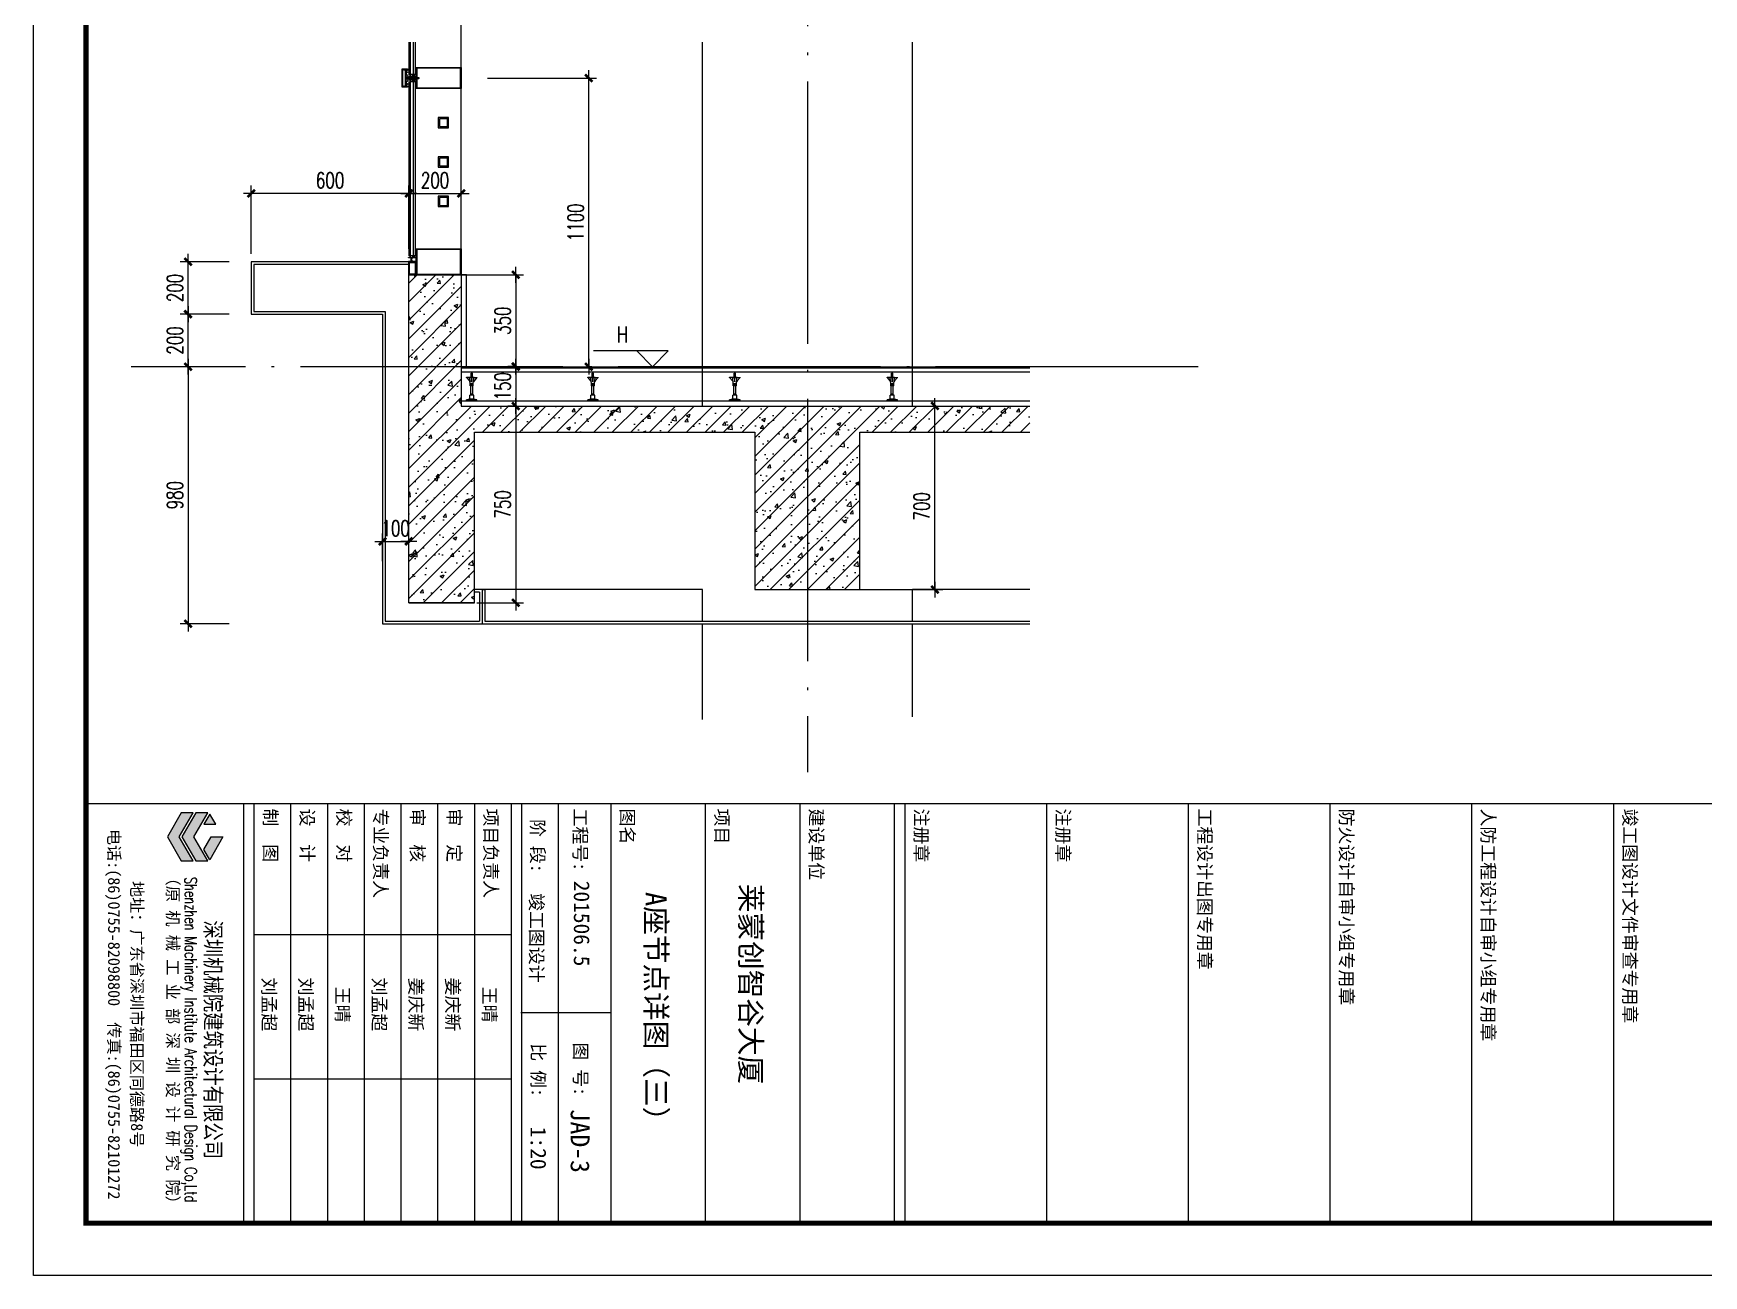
# Model space of a CAD drawing. Extents: x 1980812 to 2578970, y -669191 to 284498.
# Drawn here: x 2387331 to 2393695, y -408322 to -403587 of the extents above; entities that cross this region are included whole.
import ezdxf
from ezdxf.enums import TextEntityAlignment as Align

# ---------------------------------------------------------------- set-up
doc = ezdxf.new("R2010")
doc.units = 0
doc.header["$LTSCALE"] = 1000
doc.header["$MEASUREMENT"] = 0
for name, pattern in [('CENTER', [2, 1.25, -0.25, 0.25, -0.25]), ('DOTE', [2.42, 2, -0.2, 0.02, -0.2]), ('HIDDEN', [0.375, 0.25, -0.125]), ('HIDDEN2', [0.1875, 0.125, -0.0625])]:
    doc.linetypes.add(name, pattern=pattern)
for name, color, linetype in [('A-SECT-MBND-FINE', 252, 'Continuous'), ('A-SECT-MCUT', 1, 'Continuous'), ('A-SECT-MCUT-FINE', 137, 'Continuous'), ('DIM_ELEV', 3, 'Continuous'), ('dote', 1, 'DOTE'), ('SF', 1, 'Continuous'), ('TEXT', 7, 'Continuous'), ('TK', 1, 'Continuous'), ('WALL', 4, 'Continuous'), ('WINDOW', 2, 'Continuous'), ('可见看线', 63, 'Continuous'), ('建筑辅助线', 231, 'Continuous'), ('柱墙填充', 181, 'Continuous'), ('栏杆', 143, 'Continuous'), ('详细标注', 231, 'Continuous'), ('铝板', 31, 'Continuous'), ('面层', 31, 'Continuous')]:
    doc.layers.add(name, color=color, linetype=linetype)
doc.styles.add('DIM_FONT', font='SIMPLEX', dxfattribs={"width": 0.7, "bigfont": 'GBCBIG'})
doc.styles.add('FSJ-SHX', font='txtw.shx', dxfattribs={"width": 0.75, "bigfont": 'hztxtw.shx'})
doc.styles.add('HEITI', font='simplex.shx', dxfattribs={"width": 0.6, "bigfont": 'hztxt.shx'})
doc.styles.add('ROMANS', font='simplex_.ttf', dxfattribs={"width": 0.8, "height": 500})
doc.styles.add('SONGTI', font='NSimSun.ttf', dxfattribs={"width": 1.1})
doc.dimstyles.new('DIMN20', dxfattribs={"dimscale": 0.2, "dimtxt": 300, "dimasz": 1, "dimexe": 150, "dimexo": 0, "dimgap": 100, "dimtad": 1, "dimdec": 0, "dimzin": 0, "dimdsep": 46, "dimtxsty": 'DIM_FONT', "dimblk1": '_DIMX', "dimblk2": '_DIMX', "dimsah": 1, "dimcen": 0.09, "dimclrd": 256, "dimclre": 256, "dimclrt": 7, "dimadec": 0, "dimazin": 0, "dimtfac": 1, "dimtdec": 0, "dimtix": 1, "dimtmove": 2, "dimatfit": 3, "dimldrblk": '_DIMX', "dimfxl": 150, "dimtolj": 1, "dimtzin": 0, "dimarcsym": 0})
doc.dimstyles.new('DIMN20$TCH&&20', dxfattribs={"dimscale": 0.2, "dimtxt": 300, "dimasz": 1, "dimexe": 150, "dimexo": 0, "dimgap": 100, "dimtad": 1, "dimdec": 0, "dimzin": 0, "dimdsep": 46, "dimtxsty": 'DIM_FONT', "dimblk1": '_DIMX', "dimblk2": '_DIMX', "dimsah": 1, "dimcen": 0.09, "dimclrd": 256, "dimclre": 256, "dimclrt": 7, "dimadec": 0, "dimazin": 0, "dimtfac": 1, "dimtdec": 0, "dimtix": 1, "dimtmove": 2, "dimatfit": 3, "dimldrblk": '_DIMX', "dimfxl": 150, "dimtolj": 1, "dimtzin": 0, "dimarcsym": 0})

# ---------------------------------------------------------------- blocks, each defined once
blk = doc.blocks.new('M5x45_Pan')
at = {"color": 8, "linetype": 'HIDDEN'}
for p, q in [((0, 1.9), (45, 1.9)), ((44.4, -2.5), (44.4, 2.5)), ((0, -1.9), (45, -1.9))]:
    blk.add_line(p, q, dxfattribs=at)
at = {"color": 0, "linetype": 'ByBlock'}
blk.add_lwpolyline([(-1.4, -4.8), (0, -4.8), (0, 4.7), (-1.4, 4.7, 0.228537), (-2.2, 4.4, 0.349288), (-2.2, -4.4, 0.228537)], format="xyb", close=True, dxfattribs=at)
at = {"color": 8, "linetype": 'HIDDEN2'}
blk.add_lwpolyline([(-3.7, 0.7), (-1.8, 0.7), (-1.8, -0.8), (-3.7, -0.8)], dxfattribs=at)
at = {"color": 8, "linetype": 'ByBlock'}
blk.add_lwpolyline([(0, 2.5), (44.4, 2.5), (45, 1.9), (45, -1.9), (44.4, -2.5), (0, -2.5)], dxfattribs=at)
at = {"layer": 'TEXT', "color": 8, "linetype": 'CENTER'}
blk.add_line((48, 0), (-6.7, 0), dxfattribs=at)
at = {"layer": 'Defpoints', "color": 8, "style": 'ROMANS', "width": 0.8}
blk.add_text('M5x45', height=1, rotation=90, dxfattribs=at).set_placement((-1, 0), align=Align.MIDDLE)
blk = doc.blocks.new('A$C573D0ACE')
at = {"layer": '建筑辅助线'}
for p, q in [((-40, 89), (-40, 90)), ((-29, 89), (-40, 89)), ((-40, 89), (-29, 75.7)), ((-11, 89), (-29, 89)), ((-29, 88), (-29, 89)), ((-11, 88), (-29, 88)), ((-29, 75.7), (-26.4, 72.5)), ((-25.8, 65), (-27.8, 88)), ((-14.2, 65), (-25.8, 65)), ((-25.8, 57.5), (-25.8, 65)), ((-22.5, 90), (-22.5, 105)), ((-17.5, 105), (-22.5, 105)), ((-22.4, 57.5), (-22.4, 65)), ((-20.5, 72.5), (-20.5, 88)), ((-19.5, 72.5), (-20.5, 72.5)), ((-20, 105), (-20, 110)), ((-19.5, 72.5), (-19.5, 88)), ((-17.6, 57.5), (-17.6, 65)), ((-17.5, 90), (-17.5, 105)), ((-14.2, 65), (-12.2, 88)), ((-14.2, 57.5), (-14.2, 65)), ((-11, 75.7), (-13.6, 72.5)), ((-11, 88), (-11, 89)), ((-11, 89), (0, 89)), ((0, 89), (-11, 75.7)), ((0, 89), (0, 90)), ((-27.5, 6), (-40, 3)), ((-40, 0), (-40, 3)), ((0, 3), (-40, 3)), ((-27.5, 6), (-27.5, 21)), ((-12.5, 21), (-27.5, 21)), ((-12.5, 6), (-27.5, 6)), ((-14.2, 57.5), (-25.8, 57.5)), ((-23.8, 21), (-23.8, 57.5)), ((-16.2, 25), (-23.8, 26)), ((-16.2, 24), (-23.8, 25)), ((-16.2, 23), (-23.8, 24)), ((-16.2, 22), (-23.8, 23)), ((-16.2, 21), (-23.8, 22)), ((-16.2, 21), (-16.2, 57.5)), ((-12.5, 6), (-12.5, 21)), ((0, 3), (-12.5, 6)), ((0, 0), (0, 3))]:
    blk.add_line(p, q, dxfattribs=at)
blk = doc.blocks.new('_DIMX')
blk.add_line((-150, 0), (150, 0))
at = {"const_width": 50}
blk.add_lwpolyline([(-70, -70), (70, 70)], dxfattribs=at)
blk = doc.blocks.new('*D2438')
at = {"layer": 'Defpoints', "color": 0, "transparency": 16777216}
for p in [(2389061, -403757.1), (2389446.9, -403757.1), (2389061, -404857.1)]:
    blk.add_point(p, dxfattribs=at)
at = {"layer": '详细标注', "lineweight": -2, "transparency": 16777216}
for p, q in [((2389061, -403757.1), (2389476.9, -403757.1)), ((2389446.9, -404856.9), (2389446.9, -403757.3)), ((2389061, -404857.1), (2389476.9, -404857.1))]:
    blk.add_line(p, q, dxfattribs=at)
at = {"layer": '详细标注', "lineweight": -2, "transparency": 16777216, "xscale": 0.2, "yscale": 0.2, "zscale": 0.2}
for p, rotation in [((2389446.9, -403757.1), 90), ((2389446.9, -404857.1), 270)]:
    blk.add_blockref('_DIMX', p, dxfattribs=dict(at, rotation=rotation))
at = {"layer": '详细标注', "color": 7, "transparency": 16777216, "insert": (2389396.9, -404307.1), "char_height": 60, "attachment_point": 5, "rotation": 90, "style": 'DIM_FONT'}
blk.add_mtext('\\A1;1100', dxfattribs=at)
blk = doc.blocks.new('*D2439')
at = {"layer": 'Defpoints', "color": 0, "transparency": 16777216}
for p in [(2388961.1, -404196.8), (2388761.2, -404408.3, 0), (2388961.1, -404408.3, 0)]:
    blk.add_point(p, dxfattribs=at)
at = {"layer": '详细标注', "lineweight": -2, "transparency": 16777216}
for p, q in [((2388761.2, -404408.3), (2388761.2, -404166.8)), ((2388761.4, -404196.8), (2388960.9, -404196.8)), ((2388961.1, -404408.3), (2388961.1, -404166.8))]:
    blk.add_line(p, q, dxfattribs=at)
at = {"layer": '详细标注', "lineweight": -2, "transparency": 16777216, "xscale": 0.2, "yscale": 0.2, "zscale": 0.2, "rotation": 180}
blk.add_blockref('_DIMX', (2388761.2, -404196.8), dxfattribs=at)
at = {"layer": '详细标注', "lineweight": -2, "transparency": 16777216, "xscale": 0.2, "yscale": 0.2, "zscale": 0.2}
blk.add_blockref('_DIMX', (2388961.1, -404196.8), dxfattribs=at)
at = {"layer": '详细标注', "color": 7, "transparency": 16777216, "insert": (2388861.2, -404146.8), "char_height": 60, "attachment_point": 5, "style": 'DIM_FONT'}
blk.add_mtext('\\A1;200', dxfattribs=at)
blk = doc.blocks.new('*D2708')
at = {"layer": 'Defpoints', "color": 0, "transparency": 16777216}
for p in [(2388961.2, -404507.1, 0), (2388961.2, -404857.1, 0), (2389168.7, -404857.1)]:
    blk.add_point(p, dxfattribs=at)
at = {"layer": '详细标注', "lineweight": -2, "transparency": 16777216}
for p, q in [((2388961.2, -404507.1), (2389198.7, -404507.1)), ((2389168.7, -404507.3), (2389168.7, -404856.9)), ((2388961.2, -404857.1), (2389198.7, -404857.1))]:
    blk.add_line(p, q, dxfattribs=at)
at = {"layer": '详细标注', "lineweight": -2, "transparency": 16777216, "xscale": 0.2, "yscale": 0.2, "zscale": 0.2}
for p, rotation in [((2389168.7, -404507.1), 90), ((2389168.7, -404857.1), 270)]:
    blk.add_blockref('_DIMX', p, dxfattribs=dict(at, rotation=rotation))
at = {"layer": '详细标注', "color": 7, "transparency": 16777216, "insert": (2389118.7, -404682.1), "char_height": 60, "attachment_point": 5, "rotation": 90, "style": 'DIM_FONT'}
blk.add_mtext('\\A1;350', dxfattribs=at)
blk = doc.blocks.new('*D2440')
at = {"layer": 'Defpoints', "color": 0, "transparency": 16777216}
for p in [(2389168.7, -404856.7), (2389168.7, -405007.1), (2389168.7, -405007.1)]:
    blk.add_point(p, dxfattribs=at)
at = {"layer": '详细标注', "lineweight": -2, "transparency": 16777216}
for p, q in [((2389168.7, -404856.7), (2389138.7, -404856.7)), ((2389168.7, -404856.9), (2389168.7, -405006.9)), ((2389168.7, -405007.1), (2389138.7, -405007.1))]:
    blk.add_line(p, q, dxfattribs=at)
at = {"layer": '详细标注', "lineweight": -2, "transparency": 16777216, "xscale": 0.2, "yscale": 0.2, "zscale": 0.2}
for p, rotation in [((2389168.7, -404856.7), 90), ((2389168.7, -405007.1), 270)]:
    blk.add_blockref('_DIMX', p, dxfattribs=dict(at, rotation=rotation))
at = {"layer": '详细标注', "color": 7, "transparency": 16777216, "insert": (2389118.7, -404931.9), "char_height": 60, "attachment_point": 5, "rotation": 90, "style": 'DIM_FONT'}
blk.add_mtext('\\A1;150', dxfattribs=at)
blk = doc.blocks.new('*D2441')
at = {"layer": 'Defpoints', "color": 0, "transparency": 16777216}
for p in [(2388077.3, -404857.1, 0), (2387920.1, -405837.1), (2388077.3, -405837.1)]:
    blk.add_point(p, dxfattribs=at)
at = {"layer": '详细标注', "lineweight": -2, "transparency": 16777216}
for p, q in [((2388077.3, -404857.1), (2387890.1, -404857.1)), ((2387920.1, -404857.3), (2387920.1, -405836.9)), ((2388077.3, -405837.1), (2387890.1, -405837.1))]:
    blk.add_line(p, q, dxfattribs=at)
at = {"layer": '详细标注', "lineweight": -2, "transparency": 16777216, "xscale": 0.2, "yscale": 0.2, "zscale": 0.2}
for p, rotation in [((2387920.1, -404857.1), 90), ((2387920.1, -405837.1), 270)]:
    blk.add_blockref('_DIMX', p, dxfattribs=dict(at, rotation=rotation))
at = {"layer": '详细标注', "color": 7, "transparency": 16777216, "insert": (2387870.1, -405347.1), "char_height": 60, "attachment_point": 5, "rotation": 90, "style": 'DIM_FONT'}
blk.add_mtext('\\A1;980', dxfattribs=at)
blk = doc.blocks.new('*D2442')
at = {"layer": 'Defpoints', "color": 0, "transparency": 16777216}
for p in [(2388161.2, -404196.8), (2388761.2, -404408.3, 0), (2388161.2, -404427.1)]:
    blk.add_point(p, dxfattribs=at)
at = {"layer": '详细标注', "lineweight": -2, "transparency": 16777216}
for p, q in [((2388161.2, -404427.1), (2388161.2, -404166.8)), ((2388761, -404196.8), (2388161.4, -404196.8)), ((2388761.2, -404408.3), (2388761.2, -404166.8))]:
    blk.add_line(p, q, dxfattribs=at)
at = {"layer": '详细标注', "lineweight": -2, "transparency": 16777216, "xscale": 0.2, "yscale": 0.2, "zscale": 0.2, "rotation": 180}
blk.add_blockref('_DIMX', (2388161.2, -404196.8), dxfattribs=at)
at = {"layer": '详细标注', "lineweight": -2, "transparency": 16777216, "xscale": 0.2, "yscale": 0.2, "zscale": 0.2}
blk.add_blockref('_DIMX', (2388761.2, -404196.8), dxfattribs=at)
at = {"layer": '详细标注', "color": 7, "transparency": 16777216, "insert": (2388461.2, -404146.8), "char_height": 60, "attachment_point": 5, "style": 'DIM_FONT'}
blk.add_mtext('\\A1;600', dxfattribs=at)
blk = doc.blocks.new('*D2693')
at = {"layer": 'Defpoints', "color": 0, "transparency": 16777216}
for p in [(2390480.2, -405007.1, 0), (2390765.7, -405007.1), (2390480.2, -405707.1, 0)]:
    blk.add_point(p, dxfattribs=at)
at = {"layer": '详细标注', "linetype": 'ByBlock', "lineweight": -2, "transparency": 16777216}
for p, q in [((2390480.2, -405007.1), (2390795.7, -405007.1)), ((2390480.2, -405707.1), (2390795.7, -405707.1))]:
    blk.add_line(p, q, dxfattribs=at)
at = {"layer": '详细标注', "lineweight": -2, "transparency": 16777216}
blk.add_line((2390765.7, -405706.9), (2390765.7, -405007.3), dxfattribs=at)
at = {"layer": '详细标注', "lineweight": -2, "transparency": 16777216, "xscale": 0.2, "yscale": 0.2, "zscale": 0.2}
for p, rotation in [((2390765.7, -405007.1), 90), ((2390765.7, -405707.1), 270)]:
    blk.add_blockref('_DIMX', p, dxfattribs=dict(at, rotation=rotation))
at = {"layer": '详细标注', "color": 7, "transparency": 16777216, "insert": (2390715.7, -405389.3), "char_height": 60, "attachment_point": 5, "rotation": 90, "style": 'DIM_FONT'}
blk.add_mtext('\\A1;700', dxfattribs=at)
blk = doc.blocks.new('*D2747')
at = {"layer": 'Defpoints', "color": 0, "transparency": 16777216}
for p in [(2389020.9, -405007.1, 0), (2389020.9, -405757.1, 0), (2389168.7, -405757.1)]:
    blk.add_point(p, dxfattribs=at)
at = {"layer": '详细标注', "linetype": 'ByBlock', "lineweight": -2, "transparency": 16777216}
for p, q in [((2389020.9, -405007.1), (2389198.7, -405007.1)), ((2389020.9, -405757.1), (2389198.7, -405757.1))]:
    blk.add_line(p, q, dxfattribs=at)
at = {"layer": '详细标注', "lineweight": -2, "transparency": 16777216}
blk.add_line((2389168.7, -405007.3), (2389168.7, -405756.9), dxfattribs=at)
at = {"layer": '详细标注', "lineweight": -2, "transparency": 16777216, "xscale": 0.2, "yscale": 0.2, "zscale": 0.2}
for p, rotation in [((2389168.7, -405007.1), 90), ((2389168.7, -405757.1), 270)]:
    blk.add_blockref('_DIMX', p, dxfattribs=dict(at, rotation=rotation))
at = {"layer": '详细标注', "color": 7, "transparency": 16777216, "insert": (2389118.7, -405382.1), "char_height": 60, "attachment_point": 5, "rotation": 90, "style": 'DIM_FONT'}
blk.add_mtext('\\A1;750', dxfattribs=at)
blk = doc.blocks.new('*D2130')
at = {"layer": 'Defpoints', "color": 0, "transparency": 16777216}
for p in [(2388761.2, -405523), (2388661.2, -405598.7, 0), (2388761.2, -405598.7, 0)]:
    blk.add_point(p, dxfattribs=at)
at = {"layer": '详细标注', "lineweight": -2, "transparency": 16777216}
for p, q in [((2388661.2, -405598.7), (2388661.2, -405493)), ((2388761.2, -405598.7), (2388761.2, -405493)), ((2388661, -405523), (2388660.8, -405523)), ((2388661.2, -405523), (2388761.2, -405523)), ((2388761.4, -405523), (2388761.6, -405523))]:
    blk.add_line(p, q, dxfattribs=at)
at = {"layer": '详细标注', "lineweight": -2, "transparency": 16777216, "xscale": 0.2, "yscale": 0.2, "zscale": 0.2}
blk.add_blockref('_DIMX', (2388661.2, -405523), dxfattribs=at)
at = {"layer": '详细标注', "lineweight": -2, "transparency": 16777216, "xscale": 0.2, "yscale": 0.2, "zscale": 0.2, "rotation": 180}
blk.add_blockref('_DIMX', (2388761.2, -405523), dxfattribs=at)
at = {"layer": '详细标注', "color": 7, "transparency": 16777216, "insert": (2388711.2, -405473), "char_height": 60, "attachment_point": 5, "style": 'DIM_FONT'}
blk.add_mtext('\\A1;100', dxfattribs=at)
blk = doc.blocks.new('*D2131')
at = {"layer": 'Defpoints', "color": 0, "transparency": 16777216}
for p in [(2387920.1, -404457.1), (2388077.3, -404457.1), (2388077.3, -404657.1)]:
    blk.add_point(p, dxfattribs=at)
at = {"layer": '详细标注', "lineweight": -2, "transparency": 16777216}
for p, q in [((2388077.3, -404457.1), (2387890.1, -404457.1)), ((2387920.1, -404656.9), (2387920.1, -404457.3)), ((2388077.3, -404657.1), (2387890.1, -404657.1))]:
    blk.add_line(p, q, dxfattribs=at)
at = {"layer": '详细标注', "lineweight": -2, "transparency": 16777216, "xscale": 0.2, "yscale": 0.2, "zscale": 0.2}
for p, rotation in [((2387920.1, -404457.1), 90), ((2387920.1, -404657.1), 270)]:
    blk.add_blockref('_DIMX', p, dxfattribs=dict(at, rotation=rotation))
at = {"layer": '详细标注', "color": 7, "transparency": 16777216, "insert": (2387870.1, -404557.1), "char_height": 60, "attachment_point": 5, "rotation": 90, "style": 'DIM_FONT'}
blk.add_mtext('\\A1;200', dxfattribs=at)
blk = doc.blocks.new('*D2147')
at = {"layer": 'Defpoints', "color": 0, "transparency": 16777216}
for p in [(2387920.1, -404657.1), (2388077.3, -404657.1), (2388077.3, -404857.1)]:
    blk.add_point(p, dxfattribs=at)
at = {"layer": '详细标注', "lineweight": -2, "transparency": 16777216}
for p, q in [((2388077.3, -404657.1), (2387890.1, -404657.1)), ((2387920.1, -404856.9), (2387920.1, -404657.3)), ((2388077.3, -404857.1), (2387890.1, -404857.1))]:
    blk.add_line(p, q, dxfattribs=at)
at = {"layer": '详细标注', "lineweight": -2, "transparency": 16777216, "xscale": 0.2, "yscale": 0.2, "zscale": 0.2}
for p, rotation in [((2387920.1, -404657.1), 90), ((2387920.1, -404857.1), 270)]:
    blk.add_blockref('_DIMX', p, dxfattribs=dict(at, rotation=rotation))
at = {"layer": '详细标注', "color": 7, "transparency": 16777216, "insert": (2387870.1, -404757.1), "char_height": 60, "attachment_point": 5, "rotation": 90, "style": 'DIM_FONT'}
blk.add_mtext('\\A1;200', dxfattribs=at)

msp = doc.modelspace()

# ---------------------------------------------------------------- hatches: boundary and pattern name
at = {"layer": 'TK'}
h = msp.add_hatch(color=256, dxfattribs=at)
h.paths.add_polyline_path([(2387980.2, -406697.3), (2388007.8, -406649.5), (2388053, -406649.5), (2388002.8, -406736.5)])
h.paths.add_polyline_path([(2388002.8, -406562.6), (2387980.2, -406601.7), (2388025.4, -406601.7)])
h.paths.add_polyline_path([(2387949.8, -406558.1), (2387897, -406649.5), (2387949.8, -406741), (2387995, -406741), (2387942.2, -406649.5), (2387995, -406558.1)])
h.paths.add_polyline_path([(2387841.4, -406649.5), (2387894.2, -406741), (2387939.4, -406741), (2387886.6, -406649.5), (2387939.4, -406558.1), (2387894.2, -406558.1)])
at = {"layer": '柱墙填充'}
h = msp.add_hatch(dxfattribs=at)
h.set_pattern_fill('钢筋混凝土', color=256, scale=20)
h.set_pattern_definition([(45, (2364350.003, -527167.13), (-35.35534, 35.35534), []), (50, (2364350, -527167.13), (143.45204, -12.55043), [15, -165]), (355, (2364350, -527167.13), (-27.75027, 150.43843), [12, -132]), (100.4514, (2364361.96, -527168.18), (115.70188, 137.88791), [12.74804, -140.22842]), (46.1842, (2364350, -527127.13), (213.4482, -33.1038), [22.5, -247.5]), (96.6356, (2364367.8, -527129.9), (186.93254, 194.82357), [19.12206, -210.3426]), (351.1842, (2364350, -527127.13), (186.9324, 194.82372), [18, -198]), (21, (2364370, -527137.13), (119.38141, -80.52378), [15, -165]), (326, (2364370, -527137.13), (48.66307, 145.03001), [12, -132]), (71.4514, (2364379.95, -527143.84), (168.04453, 64.5061), [12.74804, -140.22842]), (37.5, (2364350.003, -527167.13), (2.431971, 66.57877), [0, -130.4, 0, -134, 0, -132.5]), (7.5, (2364350, -527167.13), (52.613907, 78.882342), [0, -76.4, 0, -127.4, 0, -50.5]), (327.5, (2364305.403, -527167.13), (106.764487, -4.510974), [0, -50, 0, -156, 0, -207]), (317.5, (2364285.4, -527167.13), (116.637234, 20.020996), [0, -65, 0, -103.6, 0, -147])])
h.paths.add_polyline_path([(2388761.2, -404507.1), (2388761.2, -405757.1), (2389011.2, -405757.1), (2389011.2, -405107.1), (2390080.2, -405107.1), (2390080.2, -405707.1), (2390480.2, -405707.1), (2390480.2, -405107.1), (2391127.5, -405107.1), (2391127.5, -405007.1), (2388961.2, -405007.1), (2388961.2, -404507.1)])

# ---------------------------------------------------------------- linework, layer by layer
at = {"layer": 'A-SECT-MBND-FINE'}
msp.add_line((2390080.2, -405707.1, 0), (2390480.2, -405707.1, 0), dxfattribs=at)
at = {"layer": 'A-SECT-MCUT', "elevation": 0}
for points in [[(2388961.2, -403757.1), (2388961.2, -403797.1), (2388825.5, -403797.1), (2388789.2, -403797.1), (2388789.2, -403764.8), (2388772.5, -403764.8), (2388772.5, -403763.9), (2388775.9, -403763.1), (2388776.5, -403763.6), (2388789.2, -403763.6), (2388789.2, -403757.1), (2388789.2, -403750.5), (2388776.5, -403750.5), (2388775.9, -403751.1), (2388772.5, -403750.2), (2388772.5, -403749.3), (2388789.2, -403749.3), (2388789.2, -403717.1), (2388825.5, -403717.1), (2388961.2, -403717.1)], [(2388771.8, -403762.4), (2388775.7, -403762.1), (2388776.5, -403763.2), (2388776, -403763.6), (2388775.4, -403763.1), (2388771.8, -403764), (2388771.8, -403764.8), (2388760.6, -403764.8), (2388760.6, -403763.3), (2388770.6, -403763.3), (2388770.6, -403750.8), (2388760.6, -403750.8), (2388760.6, -403749.3), (2388771.8, -403749.3), (2388771.8, -403750.2), (2388775.4, -403751.1), (2388776, -403750.5), (2388776.5, -403751), (2388775.7, -403752.1), (2388771.8, -403751.7)], [(2388792.2, -403794.6), (2388958.2, -403794.6), (2388958.2, -403757.1), (2388958.2, -403719.6), (2388792.2, -403719.6)], [(2388961.2, -404448.3), (2388961.2, -404507.1), (2388825.5, -404507.1), (2388789.2, -404507.1), (2388789.2, -404456.1), (2388772.5, -404456.1), (2388772.5, -404455.2), (2388775.9, -404454.4), (2388776.5, -404454.9), (2388789.2, -404454.9), (2388789.2, -404448.3), (2388789.2, -404441.8), (2388776.5, -404441.8), (2388775.9, -404442.3), (2388772.5, -404441.5), (2388772.5, -404440.6), (2388789.2, -404440.6), (2388789.2, -404408.3), (2388825.5, -404408.3), (2388961.2, -404408.3)], [(2388792.2, -404504.6), (2388958.2, -404504.6), (2388958.2, -404448.3), (2388958.2, -404410.8), (2388792.2, -404410.8)], [(2388771.8, -404453.7), (2388775.7, -404453.3), (2388776.5, -404454.5), (2388776, -404454.9), (2388775.4, -404454.4), (2388771.8, -404455.2), (2388771.8, -404456.1), (2388760.6, -404456.1), (2388760.6, -404454.6), (2388770.6, -404454.6), (2388770.6, -404442.1), (2388760.6, -404442.1), (2388760.6, -404440.6), (2388771.8, -404440.6), (2388771.8, -404441.5), (2388775.4, -404442.3), (2388776, -404441.8), (2388776.5, -404442.2), (2388775.7, -404443.3), (2388771.8, -404443)], [(2388761.2, -404457.1), (2388788.2, -404457.1), (2388788.2, -404507.1), (2388761.2, -404507.1)], [(2388764.2, -404460.1), (2388785.2, -404460.1), (2388785.2, -404504.1), (2388764.2, -404504.1)]]:
    msp.add_lwpolyline(points, close=True, dxfattribs=at)
for points in [[(2388755.7, -403792.1), (2388736.2, -403792.1), (2388736.2, -403722.1), (2388755.7, -403722.1, -0.414214), (2388756.2, -403722.6), (2388756.2, -403722.9, -0.351524), (2388755.8, -403723.4), (2388751.9, -403724.2, -0.256425), (2388751.5, -403724.1), (2388750.8, -403723.4, 0.198912), (2388750.4, -403723.3), (2388744.7, -403723.3, 0.414214), (2388744.2, -403723.8), (2388744.2, -403726.8, -0.414214), (2388743.7, -403727.3), (2388743.2, -403727.3, -0.414214), (2388742.7, -403726.8), (2388742.7, -403723.8, 0.414214), (2388742.2, -403723.3), (2388738.2, -403723.3, 0.414214), (2388737.7, -403723.8), (2388737.7, -403790.4, 0.414214), (2388738.2, -403790.9), (2388742.2, -403790.9, 0.414214), (2388742.7, -403790.4), (2388742.7, -403787.4, -0.414214), (2388743.2, -403786.9), (2388743.7, -403786.9, -0.414214), (2388744.2, -403787.4), (2388744.2, -403790.4, 0.414214), (2388744.7, -403790.9), (2388750.4, -403790.9, 0.198912), (2388750.8, -403790.7), (2388751.5, -403790.1, -0.256425), (2388751.9, -403789.9), (2388755.8, -403790.8, -0.351524), (2388756.2, -403791.3), (2388756.2, -403791.6, -0.414214)], [(2388756.2, -403746.1, -0.414214), (2388755.7, -403746.6), (2388754.7, -403746.6, 0.414214), (2388754.2, -403747.1), (2388754.2, -403767.1, 0.414214), (2388754.7, -403767.6), (2388755.7, -403767.6, -0.414214), (2388756.2, -403768.1), (2388756.2, -403769.1, -0.414214), (2388755.7, -403769.6), (2388751.7, -403769.6), (2388751.7, -403777.3, 0.414214), (2388752.2, -403777.8), (2388755.7, -403777.8, -0.414214), (2388756.2, -403778.3), (2388756.2, -403780.8, -0.414214), (2388755.7, -403781.3), (2388755.2, -403781.3, -0.414214), (2388754.7, -403780.8), (2388754.7, -403780.3, 0.414214), (2388754.2, -403779.8), (2388752.2, -403779.8, 0.414214), (2388751.7, -403780.3), (2388751.7, -403787.3, 0.414214), (2388752.2, -403787.8), (2388754.2, -403787.8, 0.414214), (2388754.7, -403787.3), (2388754.7, -403786.8, -0.414214), (2388755.2, -403786.3), (2388755.7, -403786.3, -0.414214), (2388756.2, -403786.8), (2388756.2, -403790.1, -0.479811), (2388755.5, -403790.5), (2388751.9, -403789.7, 0.256425), (2388751.4, -403789.9), (2388750.7, -403790.5, -0.198912), (2388750.4, -403790.7), (2388747.4, -403790.7, -0.10157), (2388747.2, -403790.6), (2388744.8, -403789.6, -0.300021), (2388744.5, -403789.1), (2388744.5, -403788.3, -0.414214), (2388745, -403787.8), (2388748.7, -403787.8, 0.414214), (2388749.2, -403787.3), (2388749.2, -403780.6), (2388749.2, -403733.6), (2388749.2, -403726.8, 0.414214), (2388748.7, -403726.3), (2388745, -403726.3, -0.414214), (2388744.5, -403725.8), (2388744.5, -403725, -0.300021), (2388744.8, -403724.6), (2388747.2, -403723.5, -0.10157), (2388747.4, -403723.5), (2388750.4, -403723.5, -0.198912), (2388750.7, -403723.6), (2388751.4, -403724.3, 0.256425), (2388751.9, -403724.4), (2388755.5, -403723.6, -0.479811), (2388756.2, -403724.1), (2388756.2, -403727.3, -0.414214), (2388755.7, -403727.8), (2388755.2, -403727.8, -0.414214), (2388754.7, -403727.3), (2388754.7, -403726.8, 0.414214), (2388754.2, -403726.3), (2388752.2, -403726.3, 0.414214), (2388751.7, -403726.8), (2388751.7, -403733.8, 0.414214), (2388752.2, -403734.3), (2388754.2, -403734.3, 0.414214), (2388754.7, -403733.8), (2388754.7, -403733.3, -0.414214), (2388755.2, -403732.8), (2388755.7, -403732.8, -0.414214), (2388756.2, -403733.3), (2388756.2, -403735.8, -0.414214), (2388755.7, -403736.3), (2388752.2, -403736.3, 0.414214), (2388751.7, -403736.8), (2388751.7, -403744.6), (2388755.7, -403744.6, -0.414214), (2388756.2, -403745.1)]]:
    msp.add_lwpolyline(points, format="xyb", close=True, dxfattribs=at)
at = {"layer": 'A-SECT-MCUT-FINE'}
for p, q in [((2388961.2, -404507.1), (2388961.2, -403234.5, 0)), ((2388780.2, -403743.4, 0), (2388766.2, -403743.4, 0)), ((2388780.2, -403770.8, 0), (2388766.2, -403770.8, 0)), ((2388780.2, -404434.6, 0), (2388766.2, -404434.6, 0))]:
    msp.add_line(p, q, dxfattribs=at)
for centre in [(2388779, -403746.4, 0), (2388779, -403767.8, 0), (2388779, -404437.6, 0)]:
    msp.add_circle(centre, 2.98, dxfattribs=at)
for centre, start, end in [((2388762.4, -403745.9, 0), 320.56823, 27.91829), ((2388762.4, -403768.3, 0), 332.08171, 39.43177), ((2388762.4, -404437.2, 0), 320.56823, 27.91829)]:
    msp.add_arc(centre, 5.39, start, end, dxfattribs=at)
at = {"layer": 'DIM_ELEV'}
for p, q in [((2389749.6, -404797.3, 0), (2389464.5, -404797.3, 0)), ((2389689.6, -404857.3, 0), (2389629.6, -404797.3, 0)), ((2389689.6, -404857.3, 0), (2389749.6, -404797.3, 0))]:
    msp.add_line(p, q, dxfattribs=at)
at = {"layer": 'dote', "linetype": 'DOTE', "ltscale": 0.5}
for p, q in [((2390280.2, -397719.7), (2390280.2, -406402.4)), ((2391768.5, -404857.1, 0), (2387703, -404857.1, 0))]:
    msp.add_line(p, q, dxfattribs=at)
at = {"layer": 'TK'}
for p, q in [((2387530.9, -408122), (2387530.9, -406522)), ((2387530.9, -406522), (2399010.9, -406522)), ((2387530.9, -406522), (2399010.9, -406522)), ((2388130.9, -406522), (2388130.9, -408122)), ((2388170.9, -406522), (2388170.9, -408122)), ((2388310.9, -406522), (2388310.9, -408122)), ((2388450.9, -406522), (2388450.9, -408122)), ((2388590.9, -406522), (2388590.9, -408122)), ((2388730.9, -406522), (2388730.9, -408122)), ((2388870.9, -406522), (2388870.9, -408122)), ((2389010.9, -406522), (2389010.9, -408122)), ((2389150.9, -406522), (2389150.9, -408122)), ((2389190.9, -406522), (2389190.9, -408122)), ((2389190.9, -406522), (2389190.9, -408122)), ((2389190.9, -406522), (2389190.9, -408122)), ((2389330.9, -406522), (2389330.9, -408122)), ((2389530.9, -406522), (2389530.9, -408122)), ((2389890.9, -406522), (2389890.9, -408122)), ((2390250.9, -406522), (2390250.9, -408122)), ((2390610.9, -406522), (2390610.9, -408122)), ((2390610.9, -406522), (2390610.9, -408122)), ((2390610.9, -406522), (2390610.9, -408122)), ((2390610.9, -406522), (2390610.9, -408122)), ((2390610.9, -406522), (2390610.9, -408122)), ((2390650.9, -406522), (2390650.9, -408122)), ((2391190.9, -406522), (2391190.9, -408122)), ((2391730.9, -406522), (2391730.9, -408122)), ((2392270.9, -406522), (2392270.9, -408122)), ((2392810.9, -406522), (2392810.9, -408122)), ((2393350.9, -406522), (2393350.9, -408122)), ((2388170.9, -407022), (2389150.9, -407022)), ((2389188.1, -407319.5), (2389530.9, -407319.5)), ((2388170.9, -407572), (2389150.9, -407572)), ((2387530.9, -408122), (2399010.9, -408122))]:
    msp.add_line(p, q, dxfattribs=at)
for points in [[(2399210.9, -391502), (2399210.9, -408322), (2387330.9, -408322), (2387330.9, -391502)], [(2387841.4, -406649.5), (2387894.2, -406741), (2387939.4, -406741), (2387886.6, -406649.5), (2387939.4, -406558.1), (2387894.2, -406558.1)], [(2387949.8, -406558.1), (2387897, -406649.5), (2387949.8, -406741), (2387995, -406741), (2387942.2, -406649.5), (2387995, -406558.1)], [(2388002.8, -406562.6), (2387980.2, -406601.7), (2388025.4, -406601.7)], [(2387980.2, -406697.3), (2388007.8, -406649.5), (2388053, -406649.5), (2388002.8, -406736.5)]]:
    msp.add_lwpolyline(points, close=True, dxfattribs=at)
at = {"layer": 'TK', "const_width": 20}
msp.add_lwpolyline([(2387530.9, -408122), (2399010.9, -408122), (2399010.9, -392002), (2387530.9, -392002)], close=True, dxfattribs=at)
at = {"layer": 'WALL'}
for p, q in [((2388761.2, -404507.1, 0), (2388961.2, -404507.1, 0)), ((2388761.2, -405657.1, 0), (2388761.2, -404507.1, 0)), ((2388961.2, -404507.1), (2388961.2, -405007.1)), ((2388761.2, -405657.1, 0), (2388761.2, -404707.1, 0)), ((2388961.2, -405007.1, 0), (2391127.5, -405007.1, 0)), ((2389011.2, -405757.1, 0), (2389011.2, -405107.1, 0)), ((2389011.2, -405107.1, 0), (2390080.2, -405107.1, 0)), ((2390480.2, -405107.1, 0), (2391127.5, -405107.1, 0)), ((2388761.2, -405757.1, 0), (2388761.2, -405657.1, 0)), ((2388761.2, -405757.1, 0), (2389011.2, -405757.1, 0)), ((2389011.2, -405757.1, 0), (2388761.2, -405757.1, 0))]:
    msp.add_line(p, q, dxfattribs=at)
at = {"layer": 'WALL', "elevation": 0}
msp.add_lwpolyline([(2390080.2, -405107.1), (2390080.2, -405707.1), (2390480.2, -405707.1), (2390480.2, -405107.1)], dxfattribs=at)
at = {"layer": 'WINDOW'}
for p, q in [((2388761.2, -403620.2), (2388761.2, -403742.4)), ((2388767.2, -403742.4), (2388767.2, -403620.2)), ((2388779.2, -403742.4), (2388779.2, -403620.2)), ((2388785.2, -403620.2, 0), (2388785.2, -403742.4, 0)), ((2388761.2, -403742.4, 0), (2388762.2, -403743.4, 0)), ((2388761.2, -403771.8, 0), (2388762.2, -403770.8, 0)), ((2388761.2, -403771.8), (2388761.2, -404433.6, 0)), ((2388762.2, -403743.4, 0), (2388766.2, -403743.4, 0)), ((2388762.2, -403770.8, 0), (2388766.2, -403770.8, 0)), ((2388766.2, -403743.4, 0), (2388767.2, -403742.4, 0)), ((2388766.2, -403770.8, 0), (2388767.2, -403771.8, 0)), ((2388767.2, -404433.6, 0), (2388767.2, -403771.8)), ((2388780.2, -403743.4, 0), (2388779.2, -403742.4, 0)), ((2388780.2, -403770.8, 0), (2388779.2, -403771.8, 0)), ((2388779.2, -404433.6, 0), (2388779.2, -403771.8)), ((2388784.2, -403743.4, 0), (2388780.2, -403743.4, 0)), ((2388784.2, -403770.8, 0), (2388780.2, -403770.8, 0)), ((2388785.2, -403742.4, 0), (2388784.2, -403743.4, 0)), ((2388785.2, -403771.8, 0), (2388784.2, -403770.8, 0)), ((2388785.2, -403771.8), (2388785.2, -404433.6, 0)), ((2388761.2, -404433.6, 0), (2388762.2, -404434.6, 0)), ((2388762.2, -404434.6, 0), (2388766.2, -404434.6, 0)), ((2388766.2, -404434.6, 0), (2388767.2, -404433.6, 0)), ((2388780.2, -404434.6, 0), (2388779.2, -404433.6, 0)), ((2388784.2, -404434.6, 0), (2388780.2, -404434.6, 0)), ((2388785.2, -404433.6, 0), (2388784.2, -404434.6, 0))]:
    msp.add_line(p, q, dxfattribs=at)
at = {"layer": '可见看线'}
for p, q in [((2389880.2, -405007.1, 0), (2389880.2, -403620.2, 0)), ((2390680.2, -405007.1, 0), (2390680.2, -403620.2, 0)), ((2389880.2, -405707.1, 0), (2389011.2, -405707.1, 0)), ((2389880.2, -405827.1, 0), (2389880.2, -405707.1, 0)), ((2390680.2, -405827.1, 0), (2390680.2, -405707.1, 0)), ((2391127.5, -405707.1, 0), (2390680.2, -405707.1, 0)), ((2389880.2, -406202, 0), (2389880.2, -405837.1, 0)), ((2390680.2, -406192.4, 0), (2390680.2, -405837.1, 0))]:
    msp.add_line(p, q, dxfattribs=at)
at = {"layer": '栏杆', "color": 2, "elevation": 0}
for points in [[(2388873.1, -403947.1), (2388913.1, -403947.1), (2388913.1, -403907.1), (2388873.1, -403907.1)], [(2388878.1, -403942.1), (2388908.1, -403942.1), (2388908.1, -403912.1), (2388878.1, -403912.1)], [(2388873.1, -404097.1), (2388913.1, -404097.1), (2388913.1, -404057.1), (2388873.1, -404057.1)], [(2388878.1, -404092.1), (2388908.1, -404092.1), (2388908.1, -404062.1), (2388878.1, -404062.1)], [(2388873.1, -404247.1), (2388913.1, -404247.1), (2388913.1, -404207.1), (2388873.1, -404207.1)], [(2388878.1, -404242.1), (2388908.1, -404242.1), (2388908.1, -404212.1), (2388878.1, -404212.1)]]:
    msp.add_lwpolyline(points, close=True, dxfattribs=at)
at = {"layer": '铝板'}
for p, q in [((2389041.2, -405707.1, 0), (2389011.2, -405707.1, 0)), ((2389031.2, -405717.1, 0), (2389011.2, -405717.1, 0)), ((2389031.2, -405717.1, 0), (2389031.2, -405827.1, 0)), ((2389041.2, -405707.1, 0), (2389041.2, -405837.1, 0)), ((2389041.2, -405707.1, 0), (2389041.2, -405837.1, 0)), ((2389041.2, -405707.1, 0), (2389041.2, -405837.1, 0)), ((2389041.2, -405707.1, 0), (2389051.2, -405707.1, 0)), ((2389051.2, -405707.1, 0), (2389051.2, -405827.1, 0)), ((2389041.2, -405837.1, 0), (2391127.5, -405837.1, 0)), ((2389051.2, -405827.1, 0), (2391127.5, -405827.1, 0))]:
    msp.add_line(p, q, dxfattribs=at)
at = {"layer": '铝板', "elevation": 0}
for points in [[(2388761.2, -404457.1), (2388161.2, -404457.1), (2388161.2, -404657.1), (2388661.2, -404657.1), (2388661.2, -405837.1), (2389041.2, -405837.1)], [(2388761.2, -404467.1), (2388171.2, -404467.1), (2388171.2, -404647.1), (2388671.2, -404647.1), (2388671.2, -405827.1), (2389031.2, -405827.1)]]:
    msp.add_lwpolyline(points, dxfattribs=at)
at = {"layer": '面层'}
for p, q in [((2388961.2, -404857.1, 0), (2391127.5, -404857.1, 0)), ((2388961.2, -404862.1, 0), (2391127.5, -404862.1, 0)), ((2388961.2, -404877.1, 0), (2391127.5, -404877.1, 0)), ((2388961.2, -404987.1, 0), (2391127.5, -404987.1, 0))]:
    msp.add_line(p, q, dxfattribs=at)
msp.add_lwpolyline([(2388981.2, -404857.1), (2388981.2, -404507.1), (2388961.2, -404507.1)], dxfattribs=at)

# ---------------------------------------------------------------- block references
at = {"layer": 'SF', "rotation": 0.0004018880973149244}
msp.add_blockref('M5x45_Pan', (2388754.2, -403757.1, 0), dxfattribs=at)
at = {"layer": '面层'}
for p in [(2389020.9, -404987.1, 0), (2389482.9, -404987.1, 0), (2390023.4, -404987.1, 0), (2390623.4, -404987.1, 0)]:
    msp.add_blockref('A$C573D0ACE', p, dxfattribs=at)

# ---------------------------------------------------------------- texts
at = {"layer": 'TEXT', "style": 'FSJ-SHX', "width": 0.75}
msp.add_text('H', height=60, dxfattribs=at).set_placement((2389575.4, -404734.6, 0), align=Align.MIDDLE)
at = {"layer": 'TK', "style": 'SONGTI'}
for s, p in [('制  图', (2388209.2, -406541.5)), ('设  计', (2388349.2, -406541.5)), ('校  对', (2388489.2, -406541.5)), ('专业负责人', (2388629.2, -406541.5)), ('审  核', (2388769.2, -406541.5)), ('审  定', (2388909.2, -406541.5)), ('项目负责人', (2389049.2, -406541.5)), ('工程号:', (2389389.7, -406541.5)), ('图名', (2389569.2, -406541.5)), ('项目', (2389929.2, -406541.5)), ('建设单位', (2390289.2, -406541.5)), ('注册章', (2390689.2, -406541.5)), ('注册章', (2391229.2, -406541.5)), ('工程设计出图专用章', (2391769.2, -406541.5)), ('防火设计自审小组专用章', (2392309.2, -406541.5)), ('人防工程设计自审小组专用章', (2392849.2, -406541.5)), ('竣工图设计文件审查专用章', (2393389.2, -406541.5)), ('比 例:', (2389229.2, -407436.6))]:
    msp.add_text(s, height=50, rotation=270, dxfattribs=at).set_placement(p)
at = {"layer": 'TK'}
for s, height, style, p in [('电话:(86)0755-82098800  传真:(86)0755-82101272', 45.125, 'SONGTI', (2387615.7, -407325.5)), ('地址：广东省深圳市福田区同德路8号', 45.125, 'SONGTI', (2387702.9, -407325.5)), ('（原 机 械 工 业 部 深 圳 设 计 研 究 院）', 45.6, 'SONGTI', (2387839.4, -407426.4)), ('深圳机械院建筑设计有限公司', 70, 'HEITI', (2387978.4, -407422.9))]:
    msp.add_text(s, height=height, rotation=270, dxfattribs=dict(at, style=style)).set_placement(p, align=Align.CENTER)
at = {"layer": 'TK', "style": 'SONGTI'}
for s, p in [('阶 段:', (2389252.2, -406683.9)), ('图 号:', (2389415.9, -407535.2))]:
    msp.add_text(s, height=50, rotation=270, dxfattribs=at).set_placement(p, align=Align.MIDDLE_CENTER)
at = {"layer": 'TK', "style": 'HEITI', "width": 0.7}
msp.add_text('Shenzhen Machinery Institute Architectural Design Co,Ltd', height=45.8, rotation=270, dxfattribs=at).set_placement((2387907.6, -407422.9), align=Align.CENTER)
at = {"layer": 'TK', "color": 4, "style": 'SONGTI'}
for s, height, p in [('201506.5', 60, (2389390.2, -406816.7)), ('莱蒙创智谷大厦', 80, (2390024, -406828.4))]:
    msp.add_text(s, height=height, rotation=270, dxfattribs=at).set_placement(p)
for tag, text, height, p in [('竣工图设计', '施工图', 50, (2389249.2, -407034.7)), ('A座节点详图（三）', '图纸名称', 80, (2389705, -407323.2)), ('刘孟超', '姓名', 50, (2388229.8, -407288.5)), ('刘孟超', '姓名', 50, (2388369.8, -407288.5)), ('刘孟超', '姓名', 50, (2388649.8, -407288.5)), ('姜庆新', '姓名', 50, (2388789.8, -407288.5)), ('姜庆新', '姓名', 50, (2388929.8, -407288.5)), ('王晴', '姓名', 50, (2388509.8, -407288.5)), ('王晴', '姓名', 50, (2389069.8, -407288.5)), ('JAD-3', 'JS-01', 72, (2389413.5, -407808.1))]:
    msp.add_attdef(tag, text=text, height=height, rotation=270, dxfattribs=at).set_placement(p, align=Align.MIDDLE)
msp.add_attdef('1:20', text='1:100', height=60, rotation=270, dxfattribs=at).set_placement((2389225, -407917.8), align=Align.RIGHT)

# ---------------------------------------------------------------- dimensions: what is measured, and where the dimension line sits
at = {"layer": '详细标注'}
for base, p1, p2, picture, middle in [((2389446.9, -403757.1, 0), (2389061, -404857.1, 0), (2389061, -403757.1, 0), '*D2438', (2389396.9, -404307.1, 0)), ((2389168.7, -404857.1, 0), (2388961.2, -404507.1), (2388961.2, -404857.1, 0), '*D2708', (2389118.7, -404682.1, 0)), ((2387920.1, -405837.1, 0), (2388077.3, -404857.1, 0), (2388077.3, -405837.1, 0), '*D2441', (2387870.1, -405347.1, 0)), ((2389168.7, -405007.1, 0), (2389168.7, -404856.7, 0), (2389168.7, -405007.1, 0), '*D2440', (2389118.7, -404931.9, 0))]:
    dim = msp.add_linear_dim(base=base, p1=p1, p2=p2, angle=90, dimstyle='DIMN20', dxfattribs=at)
    dim.commit()
    dim.dimension.update_dxf_attribs({"geometry": picture, "text_midpoint": middle})
for base, p2, picture, middle in [((2388161.2, -404196.8, 0), (2388161.2, -404427.1, 0), '*D2442', (2388461.2, -404146.8, 0)), ((2388961.1, -404196.8, 0), (2388961.1, -404408.3, 0), '*D2439', (2388861.2, -404146.8, 0))]:
    dim = msp.add_linear_dim(base=base, p1=(2388761.2, -404408.3, 0), p2=p2, dimstyle='DIMN20', dxfattribs=at)
    dim.commit()
    dim.dimension.update_dxf_attribs({"geometry": picture, "text_midpoint": middle})
for p1, p2, distance, dimstyle, picture, middle in [((2388077.3, -404657.1), (2388077.3, -404457.1), 157.2, 'DIMN20$TCH&&20', '*D2131', (2387870.1, -404557.1)), ((2388077.3, -404857.1, 0), (2388077.3, -404657.1, 0), 157.2, 'DIMN20$TCH&&20', '*D2147', (2387870.1, -404757.1, 0)), ((2388661.2, -405598.7, 0), (2388761.2, -405598.7, 0), 75.7, 'DIMN20', '*D2130', (2388711.2, -405473, 0))]:
    dim = msp.add_aligned_dim(p1=p1, p2=p2, distance=distance, dimstyle=dimstyle, dxfattribs=at)
    dim.commit()
    dim.dimension.update_dxf_attribs({"geometry": picture, "text_midpoint": middle})
dim = msp.add_aligned_dim(p1=(2389020.9, -405007.1, 0), p2=(2389020.9, -405757.1, 0), distance=147.8, dimstyle='DIMN20', override={"dimarcsym": 1}, dxfattribs=at)
dim.commit()
dim.dimension.update_dxf_attribs({"geometry": '*D2747', "text_midpoint": (2389118.7, -405382.1)})
dim = msp.add_linear_dim(base=(2390765.7, -405007.1), p1=(2390480.2, -405707.1, 0), p2=(2390480.2, -405007.1, 0), angle=90, dimstyle='DIMN20', override={"dimfxl": 250, "dimarcsym": 1}, dxfattribs=at)
dim.commit()
dim.dimension.update_dxf_attribs({"geometry": '*D2693', "text_midpoint": (2390715.7, -405389.3), "dimtype": 160})

doc.saveas('drawing.dxf')
